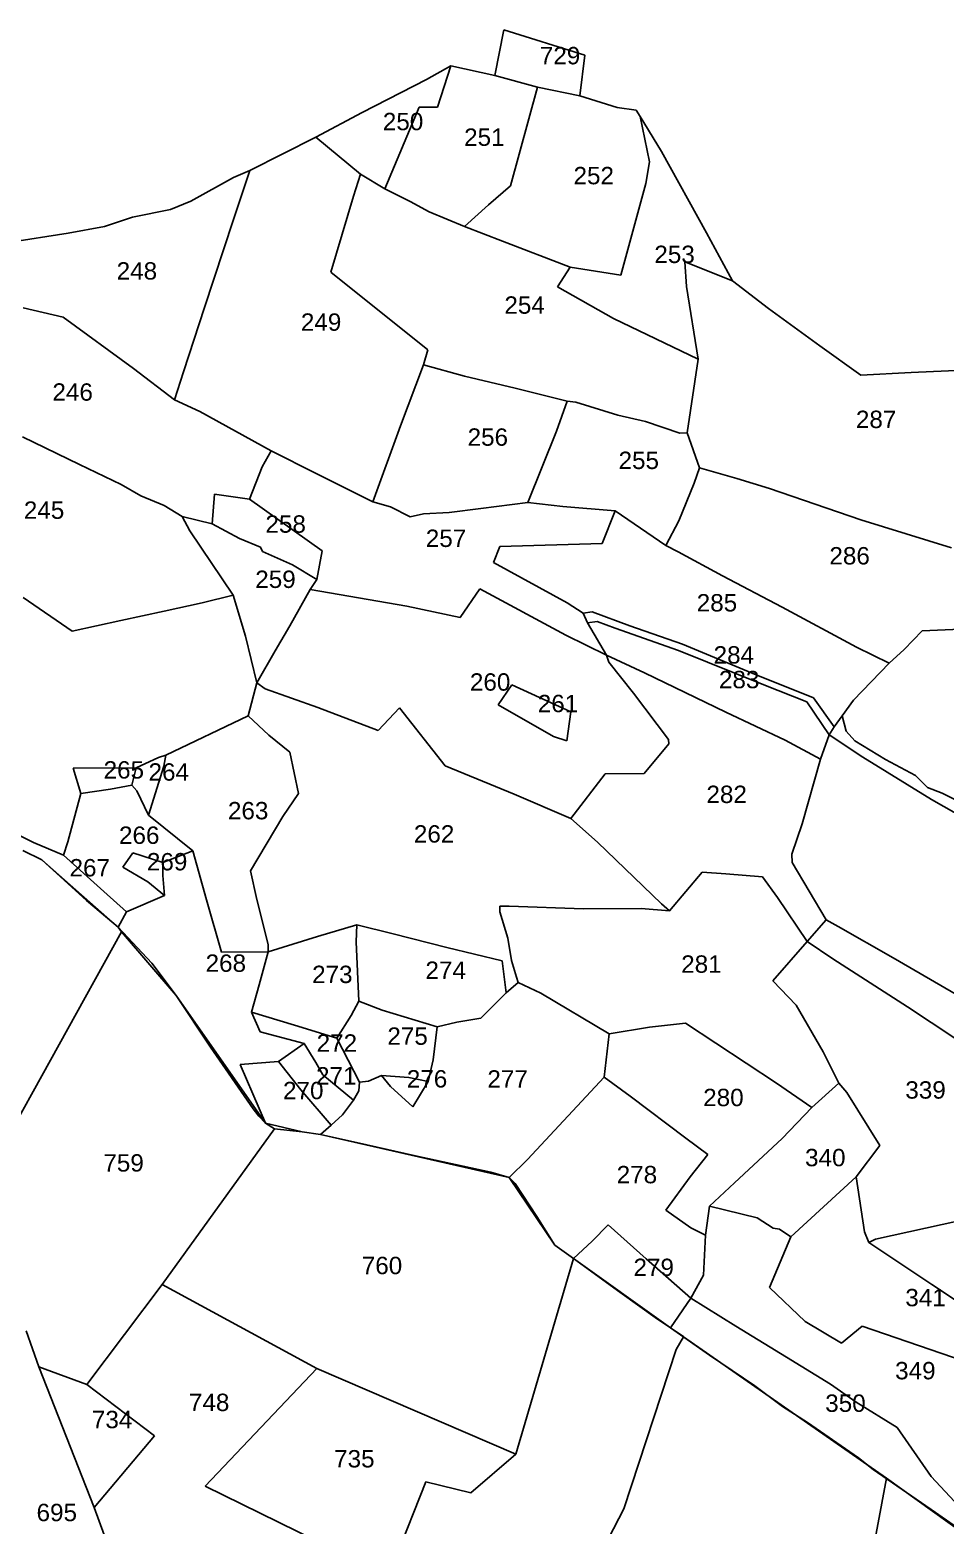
# Model space of a CAD drawing. Header units: inches. Extents: x 186800 to 194298, y 1604602 to 1613194.
# Drawn here: x 188947 to 189738, y 1607846 to 1609138 of the extents above; entities that cross this region are included whole.
import ezdxf

# ---------------------------------------------------------------- set-up
doc = ezdxf.new("R2010")
doc.units = ezdxf.units.IN
doc.header["$LTSCALE"] = 15
doc.header["$MEASUREMENT"] = 0
doc.layers.add('PLOT', color=7, linetype='Continuous')
doc.layers.add('PLOT NO', color=7, linetype='Continuous')
doc.styles.get("Standard").update_dxf_attribs({"font": 'arial.ttf'})

msp = doc.modelspace()

# ---------------------------------------------------------------- linework, layer by layer
at = {"layer": 'PLOT'}
for p, q in [((189356.7, 1609137.6), (189349.1, 1609098.3)), ((189349.1, 1609098.3), (189356.7, 1609137.6)), ((189426.7, 1609115.9), (189356.7, 1609137.6)), ((189356.7, 1609137.6), (189426.7, 1609115.9)), ((189422.5, 1609080.6), (189426.7, 1609115.9)), ((189426.7, 1609115.9), (189422.5, 1609080.6)), ((189426.7, 1609115.9), (189426.7, 1609115.9)), ((189311.1, 1609106.5), (189289.9, 1609094.7)), ((189289.9, 1609094.7), (189311.1, 1609106.5)), ((189299.4, 1609071), (189311.1, 1609106.5)), ((189311.1, 1609106.5), (189299.4, 1609071)), ((189349.1, 1609098.3), (189311.1, 1609106.5)), ((189311.1, 1609106.5), (189349.1, 1609098.3)), ((189289.9, 1609094.7), (189234.4, 1609066.3)), ((189234.4, 1609066.3), (189289.9, 1609094.7)), ((189349.1, 1609098.3), (189385.8, 1609088.1)), ((189385.8, 1609088.1), (189349.1, 1609098.3)), ((189349.1, 1609098.3), (189349.1, 1609098.3)), ((189385.8, 1609088.1), (189362.6, 1609003)), ((189362.6, 1609003), (189385.8, 1609088.1)), ((189385.8, 1609088.1), (189422.5, 1609080.6)), ((189422.5, 1609080.6), (189385.8, 1609088.1)), ((189454.6, 1609070.7), (189422.5, 1609080.6)), ((189422.5, 1609080.6), (189422.5, 1609080.6)), ((189422.5, 1609080.6), (189454.6, 1609070.7)), ((189234.4, 1609066.3), (189194.3, 1609045)), ((189194.3, 1609045), (189234.4, 1609066.3)), ((189253.9, 1609000.3), (189283.7, 1609071)), ((189283.7, 1609071), (189253.9, 1609000.3)), ((189283.7, 1609071), (189299.4, 1609071)), ((189283.7, 1609071), (189283.7, 1609071)), ((189299.4, 1609071), (189283.7, 1609071)), ((189471, 1609068.2), (189454.6, 1609070.7)), ((189454.6, 1609070.7), (189471, 1609068.2)), ((189474.5, 1609062.7), (189471, 1609068.2)), ((189471, 1609068.2), (189474.5, 1609062.7)), ((189493, 1609032.6), (189474.5, 1609062.7)), ((189474.5, 1609062.7), (189482.7, 1609023.8)), ((189482.7, 1609023.8), (189474.5, 1609062.7)), ((189474.5, 1609062.7), (189493, 1609032.6)), ((189194.3, 1609045), (189137.5, 1609016.3)), ((189137.5, 1609016.3), (189194.3, 1609045)), ((189233.1, 1609013), (189194.3, 1609045)), ((189194.3, 1609045), (189233.1, 1609013)), ((189482.7, 1609023.8), (189479.6, 1609005)), ((189479.6, 1609005), (189482.7, 1609023.8)), ((189531.9, 1608962.5), (189493, 1609032.6)), ((189493, 1609032.6), (189531.9, 1608962.5)), ((189123.4, 1609010.1), (189086.5, 1608989.8)), ((189086.5, 1608989.8), (189123.4, 1609010.1)), ((189122.9, 1608973.1), (189137.5, 1609016.3)), ((189137.5, 1609016.3), (189122.9, 1608973.1)), ((189137.5, 1609016.3), (189123.4, 1609010.1)), ((189123.4, 1609010.1), (189137.5, 1609016.3)), ((189233.1, 1609013), (189226.9, 1608994.1)), ((189226.9, 1608994.1), (189233.1, 1609013)), ((189253.9, 1609000.3), (189233.1, 1609013)), ((189233.1, 1609013), (189233.1, 1609013)), ((189233.1, 1609013), (189253.9, 1609000.3)), ((189275.8, 1608989.3), (189253.9, 1609000.3)), ((189253.9, 1609000.3), (189253.9, 1609000.3)), ((189253.9, 1609000.3), (189275.8, 1608989.3)), ((189362.6, 1609003), (189343.7, 1608986.6)), ((189343.7, 1608986.6), (189362.6, 1609003)), ((189479.6, 1609005), (189457.9, 1608925.9)), ((189457.9, 1608925.9), (189479.6, 1609005)), ((189086.5, 1608989.8), (189069, 1608982.6)), ((189069, 1608982.6), (189086.5, 1608989.8)), ((189226.9, 1608994.1), (189207.4, 1608928.5)), ((189207.4, 1608928.5), (189226.9, 1608994.1)), ((189292.4, 1608980.5), (189275.8, 1608989.3)), ((189275.8, 1608989.3), (189292.4, 1608980.5)), ((189343.7, 1608986.6), (189322.9, 1608967.8)), ((189322.9, 1608967.8), (189343.7, 1608986.6)), ((189036.1, 1608975.8), (189011.9, 1608967.8)), ((189011.9, 1608967.8), (189036.1, 1608975.8)), ((189069, 1608982.6), (189036.1, 1608975.8)), ((189036.1, 1608975.8), (189069, 1608982.6)), ((189098.4, 1608897.9), (189122.9, 1608973.1)), ((189122.9, 1608973.1), (189098.4, 1608897.9)), ((189322.9, 1608967.8), (189292.4, 1608980.5)), ((189292.4, 1608980.5), (189322.9, 1608967.8)), ((188980.4, 1608962.2), (188929, 1608954)), ((188929, 1608954), (188980.4, 1608962.2)), ((189011.9, 1608967.8), (188980.4, 1608962.2)), ((188980.4, 1608962.2), (189011.9, 1608967.8)), ((189355.6, 1608955.2), (189322.9, 1608967.8)), ((189322.9, 1608967.8), (189355.6, 1608955.2)), ((189554.3, 1608921), (189531.9, 1608962.5)), ((189531.9, 1608962.5), (189531.9, 1608962.5)), ((189531.9, 1608962.5), (189554.3, 1608921)), ((189414, 1608932.7), (189355.6, 1608955.2)), ((189355.6, 1608955.2), (189414, 1608932.7)), ((189403.2, 1608915.8), (189414, 1608932.7)), ((189414, 1608932.7), (189403.2, 1608915.8)), ((189457.9, 1608925.9), (189414, 1608932.7)), ((189414, 1608932.7), (189457.9, 1608925.9)), ((189554.3, 1608921), (189513.1, 1608937.4)), ((189513.1, 1608937.4), (189514.5, 1608916)), ((189514.5, 1608916), (189513.1, 1608937.4)), ((189513.1, 1608937.4), (189554.3, 1608921)), ((189207.4, 1608928.5), (189291.1, 1608861.2)), ((189291.1, 1608861.2), (189207.4, 1608928.5)), ((189585.3, 1608897), (189554.3, 1608921)), ((189554.3, 1608921), (189554.3, 1608921)), ((189554.3, 1608921), (189585.3, 1608897)), ((189451.5, 1608888.3), (189403.2, 1608915.8)), ((189403.2, 1608915.8), (189451.5, 1608888.3)), ((189514.5, 1608916), (189524.8, 1608853.2)), ((189524.8, 1608853.2), (189514.5, 1608916)), ((188941.5, 1608897.7), (188976.1, 1608889.6)), ((188976.1, 1608889.6), (188941.5, 1608897.7)), ((189080.2, 1608842.4), (189098.4, 1608897.9)), ((189098.4, 1608897.9), (189080.2, 1608842.4)), ((189629.7, 1608864.8), (189585.3, 1608897)), ((189585.3, 1608897), (189629.7, 1608864.8)), ((188976.1, 1608889.6), (189036.8, 1608845.2)), ((189036.8, 1608845.2), (188976.1, 1608889.6)), ((189524.8, 1608853.2), (189451.5, 1608888.3)), ((189451.5, 1608888.3), (189524.8, 1608853.2)), ((189291.1, 1608861.2), (189287.3, 1608848.5)), ((189287.3, 1608848.5), (189291.1, 1608861.2)), ((189665.1, 1608839.6), (189629.7, 1608864.8)), ((189629.7, 1608864.8), (189665.1, 1608839.6)), ((189036.8, 1608845.2), (189072.3, 1608818.1)), ((189072.3, 1608818.1), (189036.8, 1608845.2)), ((189072.3, 1608818.1), (189080.2, 1608842.4)), ((189080.2, 1608842.4), (189072.3, 1608818.1)), ((189080.2, 1608842.4), (189080.2, 1608842.4)), ((189287.3, 1608848.5), (189267.7, 1608795.6)), ((189267.7, 1608795.6), (189287.3, 1608848.5)), ((189322.8, 1608838.5), (189287.3, 1608848.5)), ((189287.3, 1608848.5), (189322.8, 1608838.5)), ((189524.8, 1608853.2), (189515.2, 1608789.6)), ((189515.2, 1608789.6), (189524.8, 1608853.2)), ((189777.3, 1608844.7), (189708.5, 1608841.8)), ((189708.5, 1608841.8), (189777.3, 1608844.7)), ((189366.7, 1608828.1), (189322.8, 1608838.5)), ((189322.8, 1608838.5), (189366.7, 1608828.1)), ((189708.5, 1608841.8), (189665.1, 1608839.6)), ((189665.1, 1608839.6), (189708.5, 1608841.8)), ((189094.3, 1608808), (189072.3, 1608818.1)), ((189072.3, 1608818.1), (189072.3, 1608818.1)), ((189072.3, 1608818.1), (189094.3, 1608808)), ((189411.4, 1608817.1), (189366.7, 1608828.1)), ((189366.7, 1608828.1), (189411.4, 1608817.1)), ((189402.3, 1608791.1), (189411.4, 1608817.1)), ((189411.4, 1608817.1), (189402.3, 1608791.1)), ((189411.4, 1608817.1), (189411.4, 1608817.1)), ((189411.4, 1608817.1), (189419, 1608816.2)), ((189419, 1608816.2), (189411.4, 1608817.1)), ((189155.8, 1608774.2), (189094.3, 1608808)), ((189094.3, 1608808), (189155.8, 1608774.2)), ((189419, 1608816.2), (189455.3, 1608804.8)), ((189455.3, 1608804.8), (189419, 1608816.2)), ((189455.3, 1608804.8), (189479.2, 1608799.4)), ((189479.2, 1608799.4), (189455.3, 1608804.8)), ((189267.7, 1608795.6), (189243.7, 1608730.1)), ((189243.7, 1608730.1), (189267.7, 1608795.6)), ((189377.4, 1608729.4), (189402.3, 1608791.1)), ((189402.3, 1608791.1), (189377.4, 1608729.4)), ((189479.2, 1608799.4), (189508.8, 1608789.5)), ((189508.8, 1608789.5), (189479.2, 1608799.4)), ((188990.3, 1608762.3), (188941.1, 1608786.1)), ((188941.1, 1608786.1), (188990.3, 1608762.3)), ((189508.8, 1608789.5), (189515.2, 1608789.6)), ((189515.2, 1608789.6), (189508.8, 1608789.5)), ((189515.2, 1608789.6), (189525.9, 1608759.3)), ((189525.9, 1608759.3), (189515.2, 1608789.6)), ((189515.2, 1608789.6), (189515.2, 1608789.6)), ((189155.8, 1608774.2), (189148.1, 1608760.3)), ((189148.1, 1608760.3), (189155.8, 1608774.2)), ((189194.6, 1608754.5), (189155.8, 1608774.2)), ((189155.8, 1608774.2), (189194.6, 1608754.5)), ((189026.3, 1608745), (188990.3, 1608762.3)), ((188990.3, 1608762.3), (189026.3, 1608745)), ((189148.1, 1608760.3), (189137.1, 1608732.3)), ((189137.1, 1608732.3), (189148.1, 1608760.3)), ((189243.7, 1608730.1), (189194.6, 1608754.5)), ((189194.6, 1608754.5), (189243.7, 1608730.1)), ((189521.3, 1608746.1), (189525.9, 1608759.3)), ((189525.9, 1608759.3), (189521.3, 1608746.1)), ((189525.9, 1608759.3), (189558, 1608750.3)), ((189558, 1608750.3), (189525.9, 1608759.3)), ((189043.4, 1608735.3), (189026.3, 1608745)), ((189026.3, 1608745), (189043.4, 1608735.3)), ((189507.9, 1608713.7), (189521.3, 1608746.1)), ((189521.3, 1608746.1), (189507.9, 1608713.7)), ((189558, 1608750.3), (189586.2, 1608741.6)), ((189586.2, 1608741.6), (189558, 1608750.3)), ((189586.2, 1608741.6), (189665.1, 1608714.4)), ((189665.1, 1608714.4), (189586.2, 1608741.6)), ((189063.4, 1608726.8), (189043.4, 1608735.3)), ((189043.4, 1608735.3), (189063.4, 1608726.8)), ((189078.9, 1608717.5), (189063.4, 1608726.8)), ((189063.4, 1608726.8), (189078.9, 1608717.5)), ((189106.8, 1608736.8), (189104.9, 1608711.1)), ((189104.9, 1608711.1), (189106.8, 1608736.8)), ((189137.1, 1608732.3), (189106.8, 1608736.8)), ((189106.8, 1608736.8), (189137.1, 1608732.3)), ((189199.9, 1608687.7), (189137.1, 1608732.3)), ((189137.1, 1608732.3), (189137.1, 1608732.3)), ((189137.1, 1608732.3), (189199.9, 1608687.7)), ((189243.7, 1608730.1), (189258.8, 1608725.7)), ((189258.8, 1608725.7), (189243.7, 1608730.1)), ((189243.7, 1608730.1), (189243.7, 1608730.1)), ((189337, 1608724.3), (189377.4, 1608729.4)), ((189377.4, 1608729.4), (189337, 1608724.3)), ((189377.4, 1608729.4), (189407.8, 1608726.1)), ((189407.8, 1608726.1), (189377.4, 1608729.4)), ((189407.8, 1608726.1), (189453.1, 1608722.3)), ((189453.1, 1608722.3), (189407.8, 1608726.1)), ((189104.9, 1608711.1), (189078.9, 1608717.5)), ((189078.9, 1608717.5), (189085.5, 1608704.9)), ((189085.5, 1608704.9), (189078.9, 1608717.5)), ((189078.9, 1608717.5), (189078.9, 1608717.5)), ((189078.9, 1608717.5), (189104.9, 1608711.1)), ((189258.8, 1608725.7), (189275.9, 1608717.2)), ((189275.9, 1608717.2), (189258.8, 1608725.7)), ((189275.9, 1608717.2), (189287.3, 1608719.8)), ((189287.3, 1608719.8), (189275.9, 1608717.2)), ((189287.3, 1608719.8), (189309.6, 1608721)), ((189309.6, 1608721), (189287.3, 1608719.8)), ((189309.6, 1608721), (189337, 1608724.3)), ((189337, 1608724.3), (189309.6, 1608721)), ((189453.1, 1608722.3), (189441.7, 1608694.2)), ((189441.7, 1608694.2), (189453.1, 1608722.3)), ((189453.1, 1608722.3), (189496.6, 1608692.5)), ((189496.6, 1608692.5), (189453.1, 1608722.3)), ((189496.6, 1608692.5), (189507.9, 1608713.7)), ((189507.9, 1608713.7), (189496.6, 1608692.5)), ((189665.1, 1608714.4), (189743.6, 1608690.4)), ((189743.6, 1608690.4), (189665.1, 1608714.4)), ((189085.5, 1608704.9), (189123.1, 1608649.6)), ((189123.1, 1608649.6), (189085.5, 1608704.9)), ((189128.5, 1608698.5), (189104.9, 1608711.1)), ((189104.9, 1608711.1), (189104.9, 1608711.1)), ((189104.9, 1608711.1), (189128.5, 1608698.5)), ((189146.7, 1608690.8), (189128.5, 1608698.5)), ((189128.5, 1608698.5), (189146.7, 1608690.8)), ((189148.5, 1608687.1), (189146.7, 1608690.8)), ((189146.7, 1608690.8), (189148.5, 1608687.1)), ((189195.4, 1608663.1), (189199.9, 1608687.7)), ((189199.9, 1608687.7), (189195.4, 1608663.1)), ((189353.4, 1608691.5), (189348, 1608677.7)), ((189348, 1608677.7), (189353.4, 1608691.5)), ((189441.7, 1608694.2), (189353.4, 1608691.5)), ((189353.4, 1608691.5), (189441.7, 1608694.2)), ((189507.3, 1608686.9), (189496.6, 1608692.5)), ((189496.6, 1608692.5), (189496.6, 1608692.5)), ((189496.6, 1608692.5), (189507.3, 1608686.9)), ((189174.2, 1608675.8), (189148.5, 1608687.1)), ((189148.5, 1608687.1), (189174.2, 1608675.8)), ((189195.4, 1608663.1), (189174.2, 1608675.8)), ((189174.2, 1608675.8), (189195.4, 1608663.1)), ((189348, 1608677.7), (189411.4, 1608642.9)), ((189411.4, 1608642.9), (189348, 1608677.7)), ((189545.8, 1608666.1), (189507.3, 1608686.9)), ((189507.3, 1608686.9), (189545.8, 1608666.1)), ((189189.5, 1608654.4), (189195.4, 1608663.1)), ((189195.4, 1608663.1), (189189.5, 1608654.4)), ((189597.2, 1608639), (189545.8, 1608666.1)), ((189545.8, 1608666.1), (189597.2, 1608639)), ((189123.1, 1608649.6), (189096.3, 1608642.9)), ((189096.3, 1608642.9), (189123.1, 1608649.6)), ((189123.1, 1608649.6), (189133.7, 1608614.2)), ((189133.7, 1608614.2), (189123.1, 1608649.6)), ((189123.1, 1608649.6), (189123.1, 1608649.6)), ((189189.5, 1608654.4), (189171.9, 1608622.9)), ((189171.9, 1608622.9), (189189.5, 1608654.4)), ((189273, 1608639.9), (189189.5, 1608654.4)), ((189189.5, 1608654.4), (189273, 1608639.9)), ((189336.1, 1608655), (189319, 1608630.3)), ((189319, 1608630.3), (189336.1, 1608655)), ((189410.4, 1608614.9), (189336.1, 1608655)), ((189336.1, 1608655), (189410.4, 1608614.9)), ((188984.1, 1608618.5), (188941.5, 1608647.6)), ((188941.5, 1608647.6), (188984.1, 1608618.5)), ((189063.3, 1608635.8), (189026, 1608627.5)), ((189026, 1608627.5), (189063.3, 1608635.8)), ((189096.3, 1608642.9), (189063.3, 1608635.8)), ((189063.3, 1608635.8), (189096.3, 1608642.9)), ((189319, 1608630.3), (189273, 1608639.9)), ((189273, 1608639.9), (189319, 1608630.3)), ((189411.4, 1608642.9), (189425.4, 1608633.9)), ((189425.4, 1608633.9), (189411.4, 1608642.9)), ((189661.5, 1608604.6), (189597.2, 1608639)), ((189597.2, 1608639), (189661.5, 1608604.6)), ((189026, 1608627.5), (188984.1, 1608618.5)), ((188984.1, 1608618.5), (189026, 1608627.5)), ((189171.9, 1608622.9), (189159.2, 1608601.4)), ((189159.2, 1608601.4), (189171.9, 1608622.9)), ((189433.1, 1608635), (189425.4, 1608633.9)), ((189425.4, 1608633.9), (189433.1, 1608635)), ((189425.4, 1608633.9), (189429.1, 1608625.5)), ((189429.1, 1608625.5), (189425.4, 1608633.9)), ((189437.4, 1608626.8), (189429.1, 1608625.5)), ((189429.1, 1608625.5), (189437.4, 1608626.8)), ((189429.1, 1608625.5), (189445.5, 1608597.7)), ((189445.5, 1608597.7), (189429.1, 1608625.5)), ((189465.5, 1608622.9), (189433.1, 1608635)), ((189433.1, 1608635), (189465.5, 1608622.9)), ((189453, 1608621), (189437.4, 1608626.8)), ((189437.4, 1608626.8), (189453, 1608621)), ((189511.2, 1608607.1), (189465.5, 1608622.9)), ((189465.5, 1608622.9), (189511.2, 1608607.1)), ((189133.7, 1608614.2), (189143.4, 1608573.7)), ((189143.4, 1608573.7), (189133.7, 1608614.2)), ((189445.5, 1608597.7), (189410.4, 1608614.9)), ((189410.4, 1608614.9), (189445.5, 1608597.7)), ((189507.7, 1608601.7), (189453, 1608621)), ((189453, 1608621), (189507.7, 1608601.7)), ((189718.1, 1608618.8), (189702.5, 1608602.6)), ((189702.5, 1608602.6), (189718.1, 1608618.8)), ((189751.2, 1608620.2), (189718.1, 1608618.8)), ((189718.1, 1608618.8), (189751.2, 1608620.2)), ((189159.2, 1608601.4), (189143.4, 1608573.7)), ((189143.4, 1608573.7), (189159.2, 1608601.4)), ((189478.4, 1608582.4), (189445.5, 1608597.7)), ((189445.5, 1608597.7), (189447.6, 1608591.5)), ((189445.5, 1608597.7), (189478.4, 1608582.4)), ((189447.6, 1608591.5), (189445.5, 1608597.7)), ((189445.5, 1608597.7), (189445.5, 1608597.7)), ((189581.4, 1608572.1), (189507.7, 1608601.7)), ((189507.7, 1608601.7), (189581.4, 1608572.1)), ((189574.7, 1608580.7), (189511.2, 1608607.1)), ((189511.2, 1608607.1), (189574.7, 1608580.7)), ((189689.7, 1608590.7), (189661.5, 1608604.6)), ((189661.5, 1608604.6), (189689.7, 1608590.7)), ((189702.5, 1608602.6), (189689.7, 1608590.7)), ((189689.7, 1608590.7), (189702.5, 1608602.6)), ((189447.6, 1608591.5), (189468.7, 1608564.8)), ((189468.7, 1608564.8), (189447.6, 1608591.5)), ((189689.7, 1608590.7), (189658.9, 1608558.8)), ((189658.9, 1608558.8), (189689.7, 1608590.7)), ((189143.4, 1608573.7), (189136.1, 1608545.3)), ((189136.1, 1608545.3), (189143.4, 1608573.7)), ((189150.6, 1608568.6), (189143.4, 1608573.7)), ((189143.4, 1608573.7), (189150.6, 1608568.6)), ((189363.7, 1608571.9), (189352, 1608554.7)), ((189363.7, 1608571.9), (189352, 1608554.7)), ((189414.7, 1608548.7), (189363.7, 1608571.9)), ((189414.7, 1608548.7), (189363.7, 1608571.9)), ((189548.7, 1608548.4), (189478.4, 1608582.4)), ((189478.4, 1608582.4), (189548.7, 1608548.4)), ((189624.4, 1608560.9), (189574.7, 1608580.7)), ((189574.7, 1608580.7), (189624.4, 1608560.9)), ((189618.6, 1608557.5), (189581.4, 1608572.1)), ((189581.4, 1608572.1), (189618.6, 1608557.5)), ((189196.2, 1608552.6), (189150.6, 1608568.6)), ((189150.6, 1608568.6), (189196.2, 1608552.6)), ((189468.7, 1608564.8), (189499.1, 1608524.8)), ((189499.1, 1608524.8), (189468.7, 1608564.8)), ((189642.1, 1608535.9), (189624.4, 1608560.9)), ((189624.4, 1608560.9), (189642.1, 1608535.9)), ((189658.9, 1608558.8), (189649.1, 1608545.4)), ((189649.1, 1608545.4), (189658.9, 1608558.8)), ((189136.1, 1608545.3), (189065, 1608511.3)), ((189065, 1608511.3), (189136.1, 1608545.3)), ((189136.1, 1608545.3), (189153.9, 1608528.5)), ((189153.9, 1608528.5), (189136.1, 1608545.3)), ((189248.3, 1608532.6), (189196.2, 1608552.6)), ((189196.2, 1608552.6), (189248.3, 1608532.6)), ((189266.6, 1608552.3), (189248.3, 1608532.6)), ((189248.3, 1608532.6), (189266.6, 1608552.3)), ((189306.2, 1608502.2), (189266.6, 1608552.3)), ((189266.6, 1608552.3), (189306.2, 1608502.2)), ((189352, 1608554.7), (189399.6, 1608527.4)), ((189352, 1608554.7), (189399.6, 1608527.4)), ((189411.2, 1608523.8), (189414.7, 1608548.7)), ((189411.2, 1608523.8), (189414.7, 1608548.7)), ((189599.7, 1608524.3), (189548.7, 1608548.4)), ((189548.7, 1608548.4), (189599.7, 1608524.3)), ((189637.7, 1608529), (189618.6, 1608557.5)), ((189618.6, 1608557.5), (189637.7, 1608529)), ((189649.1, 1608545.4), (189642.1, 1608535.9)), ((189642.1, 1608535.9), (189649.1, 1608545.4)), ((189652.6, 1608532.1), (189649.1, 1608545.4)), ((189649.1, 1608545.4), (189652.6, 1608532.1)), ((189642.1, 1608535.9), (189637.7, 1608529)), ((189637.7, 1608529), (189642.1, 1608535.9)), ((189642.1, 1608535.9), (189642.1, 1608535.9)), ((189153.9, 1608528.5), (189172, 1608514)), ((189172, 1608514), (189153.9, 1608528.5)), ((189399.6, 1608527.4), (189411.2, 1608523.8)), ((189399.6, 1608527.4), (189411.2, 1608523.8)), ((189411.2, 1608523.8), (189411.2, 1608523.8)), ((189411.2, 1608523.8), (189411.2, 1608523.8)), ((189499.2, 1608521.1), (189478.1, 1608495.5)), ((189478.1, 1608495.5), (189499.2, 1608521.1)), ((189499.1, 1608524.8), (189499.2, 1608521.1)), ((189499.2, 1608521.1), (189499.1, 1608524.8)), ((189630.3, 1608507.9), (189599.7, 1608524.3)), ((189599.7, 1608524.3), (189630.3, 1608507.9)), ((189637.7, 1608529), (189630.3, 1608507.9)), ((189630.3, 1608507.9), (189637.7, 1608529)), ((189637.7, 1608529), (189667, 1608509.7)), ((189667, 1608509.7), (189637.7, 1608529)), ((189637.7, 1608529), (189637.7, 1608529)), ((189660, 1608523.6), (189652.6, 1608532.1)), ((189652.6, 1608532.1), (189660, 1608523.6)), ((189686.4, 1608507.6), (189660, 1608523.6)), ((189660, 1608523.6), (189686.4, 1608507.6)), ((189058.6, 1608509.4), (189039.2, 1608500.4)), ((189039.2, 1608500.4), (189058.6, 1608509.4)), ((189065, 1608511.3), (189058.6, 1608509.4)), ((189058.6, 1608509.4), (189065, 1608511.3)), ((189063.2, 1608501.8), (189065, 1608511.3)), ((189065, 1608511.3), (189063.2, 1608501.8)), ((189172, 1608514), (189179.4, 1608478.1)), ((189179.4, 1608478.1), (189172, 1608514)), ((189630.3, 1608507.9), (189614.4, 1608452)), ((189614.4, 1608452), (189630.3, 1608507.9)), ((189630.3, 1608507.9), (189630.3, 1608507.9)), ((189667, 1608509.7), (189726.1, 1608473.1)), ((189726.1, 1608473.1), (189667, 1608509.7)), ((189712.5, 1608493.8), (189686.4, 1608507.6)), ((189686.4, 1608507.6), (189712.5, 1608493.8)), ((189039.2, 1608500.4), (188984.8, 1608500.2)), ((188984.8, 1608500.2), (189039.2, 1608500.4)), ((188984.8, 1608500.2), (188991.5, 1608478.2)), ((188991.5, 1608478.2), (188984.8, 1608500.2)), ((189039.2, 1608500.4), (189035.6, 1608485.4)), ((189035.6, 1608485.4), (189039.2, 1608500.4)), ((189049.9, 1608459.5), (189063.2, 1608501.8)), ((189063.2, 1608501.8), (189049.9, 1608459.5)), ((189365.7, 1608477.6), (189306.2, 1608502.2)), ((189306.2, 1608502.2), (189365.7, 1608477.6)), ((189444.4, 1608495.3), (189414.8, 1608456.6)), ((189414.8, 1608456.6), (189444.4, 1608495.3)), ((189478.1, 1608495.5), (189444.4, 1608495.3)), ((189444.4, 1608495.3), (189478.1, 1608495.5)), ((189722.8, 1608483.3), (189712.5, 1608493.8)), ((189712.5, 1608493.8), (189722.8, 1608483.3)), ((189017, 1608481.9), (188991.5, 1608478.2)), ((188991.5, 1608478.2), (189017, 1608481.9)), ((189035.6, 1608485.4), (189017, 1608481.9)), ((189017, 1608481.9), (189035.6, 1608485.4)), ((189035.6, 1608485.4), (189039.7, 1608480.5)), ((189039.7, 1608480.5), (189035.6, 1608485.4)), ((189035.6, 1608485.4), (189035.6, 1608485.4)), ((189735.3, 1608478.5), (189722.8, 1608483.3)), ((189722.8, 1608483.3), (189735.3, 1608478.5)), ((188991.5, 1608478.2), (188980.3, 1608436.5)), ((188980.3, 1608436.5), (188991.5, 1608478.2)), ((189039.7, 1608480.5), (189049.9, 1608459.5)), ((189049.9, 1608459.5), (189039.7, 1608480.5)), ((189179.4, 1608478.1), (189166, 1608458.3)), ((189166, 1608458.3), (189179.4, 1608478.1)), ((189414.8, 1608456.6), (189365.7, 1608477.6)), ((189365.7, 1608477.6), (189414.8, 1608456.6)), ((189726.1, 1608473.1), (189784.1, 1608439.9)), ((189784.1, 1608439.9), (189726.1, 1608473.1)), ((189751.6, 1608470.5), (189735.3, 1608478.5)), ((189735.3, 1608478.5), (189751.6, 1608470.5)), ((189049.9, 1608459.5), (189049.9, 1608459.5)), ((189088.2, 1608428.7), (189049.9, 1608459.5)), ((189049.9, 1608459.5), (189049.9, 1608459.5)), ((189049.9, 1608459.5), (189088.2, 1608428.7)), ((189166, 1608458.3), (189138, 1608411.4)), ((189138, 1608411.4), (189166, 1608458.3)), ((189437.7, 1608436.3), (189414.8, 1608456.6)), ((189414.8, 1608456.6), (189414.8, 1608456.6)), ((189414.8, 1608456.6), (189437.7, 1608436.3)), ((188950.6, 1608436), (188934.9, 1608443.6)), ((188934.9, 1608443.6), (188950.6, 1608436)), ((189614.4, 1608452), (189605.7, 1608425.9)), ((189605.7, 1608425.9), (189614.4, 1608452)), ((188976.5, 1608425), (188950.6, 1608436)), ((188950.6, 1608436), (188976.5, 1608425)), ((188980.3, 1608436.5), (188976.5, 1608425)), ((188976.5, 1608425), (188980.3, 1608436.5)), ((189493, 1608382.9), (189437.7, 1608436.3)), ((189437.7, 1608436.3), (189493, 1608382.9)), ((188941.3, 1608428.9), (188957.8, 1608420.8)), ((188941.3, 1608428.9), (188957.8, 1608420.8)), ((188957.8, 1608420.8), (189023.6, 1608362.7)), ((188957.8, 1608420.8), (188996.2, 1608385.7)), ((189011.4, 1608393.7), (188976.5, 1608425)), ((188976.5, 1608425), (188976.5, 1608425)), ((188976.5, 1608425), (189011.4, 1608393.7)), ((189036.5, 1608426.9), (189027.6, 1608414.5)), ((189027.6, 1608414.5), (189036.5, 1608426.9)), ((189062.2, 1608418.5), (189036.5, 1608426.9)), ((189036.5, 1608426.9), (189062.2, 1608418.5)), ((189088.2, 1608428.7), (189062.2, 1608418.5)), ((189062.2, 1608418.5), (189088.2, 1608428.7)), ((189062.3, 1608407.5), (189062.2, 1608418.5)), ((189062.2, 1608418.5), (189062.2, 1608418.5)), ((189062.2, 1608418.5), (189062.3, 1608407.5)), ((189100.1, 1608386.3), (189088.2, 1608428.7)), ((189088.2, 1608428.7), (189100.1, 1608386.3)), ((189605.7, 1608425.9), (189606, 1608418.6)), ((189606, 1608418.6), (189605.7, 1608425.9)), ((189606, 1608418.6), (189635.2, 1608369)), ((189635.2, 1608369), (189606, 1608418.6)), ((189027.6, 1608414.5), (189049.2, 1608401.9)), ((189049.2, 1608401.9), (189027.6, 1608414.5)), ((189063.6, 1608390.1), (189062.3, 1608407.5)), ((189062.3, 1608407.5), (189063.6, 1608390.1)), ((189138, 1608411.4), (189143.6, 1608386.6)), ((189143.6, 1608386.6), (189138, 1608411.4)), ((189528.2, 1608410.3), (189500, 1608377)), ((189500, 1608377), (189528.2, 1608410.3)), ((189548.6, 1608408.9), (189528.2, 1608410.3)), ((189528.2, 1608410.3), (189548.6, 1608408.9)), ((189580.2, 1608406.1), (189548.6, 1608408.9)), ((189548.6, 1608408.9), (189580.2, 1608406.1)), ((189593.1, 1608388.3), (189580.2, 1608406.1)), ((189580.2, 1608406.1), (189593.1, 1608388.3)), ((189030.8, 1608376.1), (189011.4, 1608393.7)), ((189011.4, 1608393.7), (189030.8, 1608376.1)), ((189049.2, 1608401.9), (189063.6, 1608390.1)), ((189063.6, 1608390.1), (189049.2, 1608401.9)), ((188996.2, 1608385.7), (189023.6, 1608362.7)), ((189063.6, 1608390.1), (189030.8, 1608376.1)), ((189030.8, 1608376.1), (189063.6, 1608390.1)), ((189112.9, 1608341.3), (189100.1, 1608386.3)), ((189100.1, 1608386.3), (189112.9, 1608341.3)), ((189143.6, 1608386.6), (189153.2, 1608347.8)), ((189153.2, 1608347.8), (189143.6, 1608386.6)), ((189353.3, 1608376.1), (189353.3, 1608381)), ((189353.3, 1608381), (189361.5, 1608380.8)), ((189361.5, 1608380.8), (189353.3, 1608381)), ((189353.3, 1608381), (189353.3, 1608376.1)), ((189361.5, 1608380.8), (189425.7, 1608378.7)), ((189425.7, 1608378.7), (189361.5, 1608380.8)), ((189425.7, 1608378.7), (189475.3, 1608378.8)), ((189475.3, 1608378.8), (189425.7, 1608378.7)), ((189475.3, 1608378.8), (189500, 1608377)), ((189500, 1608377), (189475.3, 1608378.8)), ((189500, 1608377), (189493, 1608382.9)), ((189493, 1608382.9), (189500, 1608377)), ((189618.8, 1608350.5), (189593.1, 1608388.3)), ((189593.1, 1608388.3), (189618.8, 1608350.5)), ((189023.6, 1608362.7), (189030.8, 1608376.1)), ((189030.8, 1608376.1), (189023.6, 1608362.7)), ((189195.9, 1608354.7), (189229.9, 1608364.9)), ((189229.9, 1608364.9), (189195.9, 1608354.7)), ((189229.3, 1608350.1), (189229.9, 1608364.9)), ((189229.9, 1608364.9), (189229.3, 1608350.1)), ((189229.9, 1608364.9), (189261.2, 1608357.1)), ((189261.2, 1608357.1), (189229.9, 1608364.9)), ((189360.4, 1608353.3), (189353.3, 1608376.1)), ((189353.3, 1608376.1), (189360.4, 1608353.3)), ((189635.2, 1608369), (189618.8, 1608350.5)), ((189618.8, 1608350.5), (189635.2, 1608369)), ((189645.6, 1608363.3), (189635.2, 1608369)), ((189635.2, 1608369), (189645.6, 1608363.3)), ((189026.7, 1608358.7), (188861.2, 1608060.3)), ((189026.7, 1608358.7), (188861.2, 1608060.3)), ((189023.6, 1608362.7), (189026.7, 1608358.7)), ((189023.6, 1608362.7), (189052.9, 1608331.8)), ((189073.9, 1608303.9), (189026.7, 1608358.7)), ((189153.3, 1608341.4), (189195.9, 1608354.7)), ((189195.9, 1608354.7), (189153.3, 1608341.4)), ((189261.2, 1608357.1), (189307.6, 1608345.2)), ((189307.6, 1608345.2), (189261.2, 1608357.1)), ((189363.4, 1608334.1), (189360.4, 1608353.3)), ((189360.4, 1608353.3), (189363.4, 1608334.1)), ((189693.2, 1608336.3), (189645.6, 1608363.3)), ((189645.6, 1608363.3), (189693.2, 1608336.3)), ((189153.3, 1608341.4), (189112.9, 1608341.3)), ((189112.9, 1608341.3), (189153.3, 1608341.4)), ((189153.3, 1608341.4), (189145.6, 1608312.9)), ((189145.6, 1608312.9), (189153.3, 1608341.4)), ((189153.2, 1608347.8), (189153.3, 1608341.4)), ((189153.3, 1608341.4), (189153.2, 1608347.8)), ((189153.3, 1608341.4), (189153.3, 1608341.4)), ((189153.3, 1608341.4), (189153.3, 1608341.4)), ((189231.6, 1608298.8), (189229.3, 1608350.1)), ((189229.3, 1608350.1), (189231.6, 1608298.8)), ((189307.6, 1608345.2), (189355.3, 1608333.6)), ((189355.3, 1608333.6), (189307.6, 1608345.2)), ((189618.8, 1608350.5), (189589.2, 1608316.4)), ((189589.2, 1608316.4), (189618.8, 1608350.5)), ((189640.9, 1608335.4), (189618.8, 1608350.5)), ((189618.8, 1608350.5), (189640.9, 1608335.4)), ((189618.8, 1608350.5), (189618.8, 1608350.5)), ((189052.9, 1608331.8), (189073.9, 1608303.9)), ((189355.3, 1608333.6), (189358.9, 1608306)), ((189358.9, 1608306), (189355.3, 1608333.6)), ((189367.8, 1608319.6), (189363.4, 1608334.1)), ((189363.4, 1608334.1), (189367.8, 1608319.6)), ((189705.4, 1608294), (189640.9, 1608335.4)), ((189640.9, 1608335.4), (189705.4, 1608294)), ((189752.1, 1608302.1), (189693.2, 1608336.3)), ((189693.2, 1608336.3), (189752.1, 1608302.1)), ((189145.6, 1608312.9), (189139, 1608289.5)), ((189139, 1608289.5), (189145.6, 1608312.9)), ((189369.3, 1608314.9), (189358.9, 1608306)), ((189358.9, 1608306), (189369.3, 1608314.9)), ((189369.3, 1608314.9), (189367.8, 1608319.6)), ((189367.8, 1608319.6), (189369.3, 1608314.9)), ((189388.7, 1608305.7), (189369.3, 1608314.9)), ((189369.3, 1608314.9), (189388.7, 1608305.7)), ((189589.2, 1608316.4), (189609.4, 1608295.4)), ((189609.4, 1608295.4), (189589.2, 1608316.4)), ((189151, 1608193.4), (189073.9, 1608303.9)), ((189073.9, 1608303.9), (189103.4, 1608259.2)), ((189358.9, 1608306), (189336.9, 1608284.3)), ((189336.9, 1608284.3), (189358.9, 1608306)), ((189358.9, 1608306), (189358.9, 1608306)), ((189447.9, 1608270.6), (189388.7, 1608305.7)), ((189388.7, 1608305.7), (189447.9, 1608270.6)), ((189176.1, 1608278.2), (189139, 1608289.5)), ((189139, 1608289.5), (189146.4, 1608272.3)), ((189139, 1608289.5), (189176.1, 1608278.2)), ((189146.4, 1608272.3), (189139, 1608289.5)), ((189231.6, 1608298.8), (189224.9, 1608286.4)), ((189224.9, 1608286.4), (189231.6, 1608298.8)), ((189251.8, 1608291.1), (189231.6, 1608298.8)), ((189231.6, 1608298.8), (189231.6, 1608298.8)), ((189231.6, 1608298.8), (189251.8, 1608291.1)), ((189299.1, 1608276.6), (189251.8, 1608291.1)), ((189251.8, 1608291.1), (189299.1, 1608276.6)), ((189609.4, 1608295.4), (189632.7, 1608255.1)), ((189632.7, 1608255.1), (189609.4, 1608295.4)), ((189769.2, 1608251.7), (189705.4, 1608294)), ((189705.4, 1608294), (189769.2, 1608251.7)), ((189212.5, 1608267), (189176.1, 1608278.2)), ((189176.1, 1608278.2), (189212.5, 1608267)), ((189224.9, 1608286.4), (189212.5, 1608267)), ((189212.5, 1608267), (189224.9, 1608286.4)), ((189295.7, 1608248.1), (189299.1, 1608276.6)), ((189299.1, 1608276.6), (189295.7, 1608248.1)), ((189316.2, 1608280.8), (189299.1, 1608276.6)), ((189299.1, 1608276.6), (189316.2, 1608280.8)), ((189299.1, 1608276.6), (189299.1, 1608276.6)), ((189336.9, 1608284.3), (189316.2, 1608280.8)), ((189316.2, 1608280.8), (189336.9, 1608284.3)), ((189482.5, 1608276.3), (189447.9, 1608270.6)), ((189447.9, 1608270.6), (189482.5, 1608276.3)), ((189513.6, 1608280), (189482.5, 1608276.3)), ((189482.5, 1608276.3), (189513.6, 1608280)), ((189592.4, 1608228), (189513.6, 1608280)), ((189513.6, 1608280), (189592.4, 1608228)), ((189146.4, 1608272.3), (189184.4, 1608262.2)), ((189184.4, 1608262.2), (189146.4, 1608272.3)), ((189184.4, 1608262.2), (189162.2, 1608246.7)), ((189162.2, 1608246.7), (189184.4, 1608262.2)), ((189184.4, 1608262.2), (189194.4, 1608246)), ((189194.4, 1608246), (189184.4, 1608262.2)), ((189232.1, 1608228.9), (189212.5, 1608267)), ((189212.5, 1608267), (189212.5, 1608267)), ((189212.5, 1608267), (189232.1, 1608228.9)), ((189447.9, 1608270.6), (189443.5, 1608233.1)), ((189443.5, 1608233.1), (189447.9, 1608270.6)), ((189447.9, 1608270.6), (189447.9, 1608270.6)), ((189103.4, 1608259.2), (189140.3, 1608206)), ((189632.7, 1608255.1), (189646.3, 1608228)), ((189646.3, 1608228), (189632.7, 1608255.1)), ((189162.2, 1608246.7), (189129.1, 1608244.3)), ((189129.1, 1608244.3), (189162.2, 1608246.7)), ((189129.1, 1608244.3), (189151, 1608193.4)), ((189151, 1608193.4), (189129.1, 1608244.3)), ((189181.6, 1608222.3), (189162.2, 1608246.7)), ((189162.2, 1608246.7), (189181.6, 1608222.3)), ((189194.4, 1608246), (189200.5, 1608235.2)), ((189200.5, 1608235.2), (189194.4, 1608246)), ((189291.4, 1608229.6), (189295.7, 1608248.1)), ((189295.7, 1608248.1), (189291.4, 1608229.6)), ((189200.5, 1608235.2), (189227.1, 1608213.4)), ((189227.1, 1608213.4), (189200.5, 1608235.2)), ((189231.5, 1608221.3), (189232.1, 1608228.9)), ((189232.1, 1608228.9), (189231.5, 1608221.3)), ((189232.1, 1608228.9), (189239.9, 1608229.8)), ((189239.9, 1608229.8), (189232.1, 1608228.9)), ((189239.9, 1608229.8), (189251.1, 1608234.7)), ((189251.1, 1608234.7), (189239.9, 1608229.8)), ((189274.7, 1608233), (189251.1, 1608234.7)), ((189251.1, 1608234.7), (189259, 1608225.1)), ((189251.1, 1608234.7), (189274.7, 1608233)), ((189259, 1608225.1), (189251.1, 1608234.7)), ((189259, 1608225.1), (189278.2, 1608207.7)), ((189278.2, 1608207.7), (189259, 1608225.1)), ((189291.4, 1608229.6), (189274.7, 1608233)), ((189274.7, 1608233), (189291.4, 1608229.6)), ((189278.2, 1608207.7), (189291.4, 1608229.6)), ((189291.4, 1608229.6), (189278.2, 1608207.7)), ((189291.4, 1608229.6), (189291.4, 1608229.6)), ((189443.5, 1608233.1), (189377.2, 1608162)), ((189377.2, 1608162), (189443.5, 1608233.1)), ((189443.5, 1608233.1), (189465.8, 1608216.8)), ((189465.8, 1608216.8), (189443.5, 1608233.1)), ((189622.9, 1608207.1), (189592.4, 1608228)), ((189592.4, 1608228), (189622.9, 1608207.1)), ((189646.3, 1608228), (189622.9, 1608207.1)), ((189622.9, 1608207.1), (189646.3, 1608228)), ((189653.2, 1608220), (189646.3, 1608228)), ((189646.3, 1608228), (189653.2, 1608220)), ((189207.8, 1608191.9), (189181.6, 1608222.3)), ((189181.6, 1608222.3), (189207.8, 1608191.9)), ((189217.6, 1608200.7), (189227.1, 1608213.4)), ((189227.1, 1608213.4), (189217.6, 1608200.7)), ((189227.1, 1608213.4), (189231.5, 1608221.3)), ((189231.5, 1608221.3), (189227.1, 1608213.4)), ((189227.1, 1608213.4), (189227.1, 1608213.4)), ((189465.8, 1608216.8), (189514.1, 1608180.7)), ((189514.1, 1608180.7), (189465.8, 1608216.8)), ((189681.6, 1608174.1), (189653.2, 1608220)), ((189653.2, 1608220), (189681.6, 1608174.1)), ((189140.3, 1608206), (189145.1, 1608199.5)), ((189145.1, 1608199.5), (189151, 1608193.4)), ((189207.8, 1608191.9), (189217.6, 1608200.7)), ((189217.6, 1608200.7), (189207.8, 1608191.9)), ((189597.1, 1608180.3), (189622.9, 1608207.1)), ((189622.9, 1608207.1), (189597.1, 1608180.3)), ((189622.9, 1608207.1), (189622.9, 1608207.1)), ((189061.8, 1608054.3), (189158.8, 1608188.5)), ((189158.8, 1608188.5), (189061.8, 1608054.3)), ((189158.8, 1608188.5), (189151, 1608193.4)), ((189151, 1608193.4), (189182.5, 1608186)), ((189182.5, 1608186), (189158.8, 1608188.5)), ((189198.4, 1608183.6), (189182.5, 1608186)), ((189182.5, 1608186), (189198.4, 1608183.6)), ((189198.4, 1608183.6), (189207.8, 1608191.9)), ((189207.8, 1608191.9), (189198.4, 1608183.6)), ((189207.8, 1608191.9), (189207.8, 1608191.9)), ((189361.5, 1608146.5), (189198.4, 1608183.6)), ((189198.4, 1608183.6), (189238.4, 1608174.7)), ((189238.4, 1608174.7), (189280.5, 1608165.4)), ((189514.1, 1608180.7), (189533.1, 1608166.5)), ((189533.1, 1608166.5), (189514.1, 1608180.7)), ((189556.1, 1608142.1), (189597.1, 1608180.3)), ((189597.1, 1608180.3), (189556.1, 1608142.1)), ((189661.1, 1608147.1), (189681.6, 1608174.1)), ((189681.6, 1608174.1), (189661.1, 1608147.1)), ((189280.5, 1608165.4), (189345.6, 1608151.1)), ((189377.2, 1608162), (189361.5, 1608146.5)), ((189361.5, 1608146.5), (189377.2, 1608162)), ((189533.1, 1608166.5), (189517.7, 1608147.1)), ((189517.7, 1608147.1), (189533.1, 1608166.5)), ((189345.6, 1608151.1), (189361.5, 1608146.5)), ((189400.8, 1608088.2), (189361.5, 1608146.5)), ((189361.5, 1608146.5), (189366.7, 1608141.3)), ((189517.7, 1608147.1), (189496.7, 1608118.3)), ((189496.7, 1608118.3), (189517.7, 1608147.1)), ((189661.1, 1608147.1), (189604.6, 1608095.3)), ((189604.6, 1608095.3), (189661.1, 1608147.1)), ((189668.4, 1608099.6), (189661.1, 1608147.1)), ((189661.1, 1608147.1), (189661.1, 1608147.1)), ((189661.1, 1608147.1), (189668.4, 1608099.6)), ((189366.7, 1608141.3), (189385.3, 1608113)), ((189534.4, 1608121.7), (189556.1, 1608142.1)), ((189556.1, 1608142.1), (189534.4, 1608121.7)), ((189530.9, 1608096.9), (189534.4, 1608121.7)), ((189534.4, 1608121.7), (189530.9, 1608096.9)), ((189575.7, 1608111.8), (189534.4, 1608121.7)), ((189534.4, 1608121.7), (189575.7, 1608111.8)), ((189385.3, 1608113), (189400.8, 1608088.2)), ((189496.7, 1608118.3), (189518.4, 1608103)), ((189518.4, 1608103), (189496.7, 1608118.3)), ((189589.5, 1608102.7), (189575.7, 1608111.8)), ((189575.7, 1608111.8), (189589.5, 1608102.7)), ((189749.8, 1608109.3), (189677.7, 1608093.2)), ((189677.7, 1608093.2), (189749.8, 1608109.3)), ((189446.8, 1608105.8), (189433.2, 1608091.5)), ((189433.2, 1608091.5), (189446.8, 1608105.8)), ((189479.8, 1608076.4), (189446.8, 1608105.8)), ((189446.8, 1608105.8), (189479.8, 1608076.4)), ((189518.4, 1608103), (189530.9, 1608096.9)), ((189530.9, 1608096.9), (189518.4, 1608103)), ((189530.9, 1608096.9), (189529.3, 1608062.3)), ((189529.3, 1608062.3), (189530.9, 1608096.9)), ((189530.9, 1608096.9), (189530.9, 1608096.9)), ((189586.4, 1608051.7), (189604.6, 1608095.3)), ((189604.6, 1608095.3), (189586.4, 1608051.7)), ((189594.9, 1608101.9), (189589.5, 1608102.7)), ((189589.5, 1608102.7), (189594.9, 1608101.9)), ((189604.6, 1608095.3), (189594.9, 1608101.9)), ((189594.9, 1608101.9), (189604.6, 1608095.3)), ((189604.6, 1608095.3), (189604.6, 1608095.3)), ((189672.1, 1608090.4), (189668.4, 1608099.6)), ((189668.4, 1608099.6), (189672.1, 1608090.4)), ((189416.9, 1608076.6), (189400.8, 1608088.2)), ((189400.8, 1608088.2), (189416.9, 1608076.6)), ((189433.2, 1608091.5), (189416.9, 1608076.6)), ((189416.9, 1608076.6), (189433.2, 1608091.5)), ((189677.7, 1608093.2), (189672.1, 1608090.4)), ((189672.1, 1608090.4), (189677.7, 1608093.2)), ((189672.1, 1608090.4), (189726.6, 1608054.2)), ((189726.6, 1608054.2), (189672.1, 1608090.4)), ((189672.1, 1608090.4), (189672.1, 1608090.4)), ((189367.2, 1607907.8), (189416.9, 1608076.6)), ((189367.2, 1607907.8), (189416.9, 1608076.6)), ((189416.9, 1608076.6), (189500.8, 1608016.9)), ((189416.9, 1608076.6), (189416.9, 1608076.6)), ((189416.9, 1608076.6), (189457.1, 1608047.7)), ((189518.3, 1608042.5), (189479.8, 1608076.4)), ((189479.8, 1608076.4), (189518.3, 1608042.5)), ((189529.3, 1608062.3), (189518.3, 1608042.5)), ((189518.3, 1608042.5), (189529.3, 1608062.3)), ((188996.7, 1607967.7), (189061.8, 1608054.3)), ((189061.8, 1608054.3), (189195.2, 1607981.7)), ((189061.8, 1608054.3), (189061.8, 1608054.3)), ((189457.1, 1608047.7), (189489.5, 1608024.3)), ((189518.3, 1608042.5), (189500.8, 1608016.9)), ((189500.8, 1608016.9), (189518.3, 1608042.5)), ((189557.3, 1608018.3), (189518.3, 1608042.5)), ((189518.3, 1608042.5), (189518.3, 1608042.5)), ((189518.3, 1608042.5), (189557.3, 1608018.3)), ((189617.1, 1608022.1), (189586.4, 1608051.7)), ((189586.4, 1608051.7), (189617.1, 1608022.1)), ((189726.6, 1608054.2), (189808.9, 1607999.1)), ((189808.9, 1607999.1), (189726.6, 1608054.2)), ((189489.5, 1608024.3), (189500.8, 1608016.9)), ((189500.8, 1608016.9), (189512, 1608009.3)), ((189500.8, 1608016.9), (189534.5, 1607993.2)), ((189600.9, 1607991.4), (189557.3, 1608018.3)), ((189557.3, 1608018.3), (189600.9, 1607991.4)), ((189648.4, 1608003.6), (189617.1, 1608022.1)), ((189617.1, 1608022.1), (189648.4, 1608003.6)), ((189666.4, 1608018.2), (189648.4, 1608003.6)), ((189648.4, 1608003.6), (189666.4, 1608018.2)), ((189754.4, 1607988.1), (189666.4, 1608018.2)), ((189666.4, 1608018.2), (189754.4, 1607988.1)), ((188944.3, 1608014.3), (188955.1, 1607983.1)), ((188955.1, 1607983.1), (188944.3, 1608014.3)), ((189511.9, 1608009.1), (189505.8, 1607998.1)), ((189511.9, 1608009.1), (189505.8, 1607998.1)), ((189512, 1608009.3), (189511.9, 1608009.1)), ((189687.3, 1607887), (189511.9, 1608009.1)), ((189511.9, 1608009.1), (189511.9, 1608009.1)), ((189505.8, 1607998.1), (189460.5, 1607860.4)), ((189505.8, 1607998.1), (189460.5, 1607860.4)), ((189534.5, 1607993.2), (189573.5, 1607966.8)), ((189638.9, 1607968.2), (189600.9, 1607991.4)), ((189600.9, 1607991.4), (189638.9, 1607968.2)), ((188955.1, 1607983.1), (188996.7, 1607967.7)), ((189003, 1607861.7), (188955.1, 1607983.1)), ((188955.1, 1607983.1), (188996.7, 1607967.7)), ((189003, 1607861.7), (188955.1, 1607983.1)), ((188955.1, 1607983.1), (188955.1, 1607983.1)), ((189098.8, 1607879.9), (189195.2, 1607981.7)), ((189195.2, 1607981.7), (189367.2, 1607907.8)), ((189195.2, 1607981.7), (189367.2, 1607907.8)), ((188996.7, 1607967.7), (189055.2, 1607923.6)), ((189573.5, 1607966.8), (189597.6, 1607948.9)), ((189661.2, 1607952.5), (189638.9, 1607968.2)), ((189638.9, 1607968.2), (189661.2, 1607952.5)), ((189696.6, 1607930.7), (189661.2, 1607952.5)), ((189661.2, 1607952.5), (189696.6, 1607930.7)), ((189597.6, 1607948.9), (189619, 1607935.1)), ((189619, 1607935.1), (189663.2, 1607904.4)), ((189725.9, 1607888.3), (189696.6, 1607930.7)), ((189696.6, 1607930.7), (189725.9, 1607888.3)), ((189055.2, 1607923.6), (189003, 1607861.7)), ((189328.2, 1607874.4), (189367.2, 1607907.8)), ((189367.2, 1607907.8), (189328.2, 1607874.4)), ((189663.2, 1607904.4), (189675.7, 1607894.5)), ((189627.3, 1607563.5), (189687.3, 1607887)), ((189627.3, 1607563.5), (189687.3, 1607887)), ((189675.7, 1607894.5), (189729.8, 1607857.2)), ((189687.3, 1607887), (189782.6, 1607818.5)), ((189687.3, 1607887), (189687.3, 1607887)), ((189746.2, 1607866.9), (189725.9, 1607888.3)), ((189725.9, 1607888.3), (189746.2, 1607866.9)), ((189257.3, 1607802.4), (189098.8, 1607879.9)), ((189257.3, 1607802.4), (189289.5, 1607883.8)), ((189289.5, 1607883.8), (189257.3, 1607802.4)), ((189289.5, 1607883.8), (189328.2, 1607874.4)), ((189328.2, 1607874.4), (189289.5, 1607883.8)), ((189024.3, 1607803.6), (189003, 1607861.7)), ((189460.5, 1607860.4), (189426.2, 1607794.8)), ((189460.5, 1607860.4), (189426.2, 1607794.8)), ((189729.8, 1607857.2), (189767.1, 1607831))]:
    msp.add_line(p, q, dxfattribs=at)

# ---------------------------------------------------------------- texts
at = {"layer": 'PLOT NO', "color": 7}
for s, p in [('729', (189387.9, 1609107.9)), ('250', (189252.3, 1609051)), ('252', (189417, 1609004.3)), ('253', (189486.8, 1608936.3)), ('254', (189357.3, 1608892.5)), ('246', (188966.9, 1608817.4)), ('287', (189660.9, 1608793.8)), ('258', (189150.9, 1608703.4)), ('257', (189289.4, 1608691.1)), ('286', (189638, 1608676)), ('285', (189523.4, 1608635.4)), ('284', (189538, 1608590.4)), ('265', (189011.1, 1608491.1)), ('282', (189531.8, 1608470)), ('263', (189118.5, 1608455.9)), ('262', (189279.1, 1608435.8)), ('267', (188981.7, 1608406.6)), ('268', (189099.2, 1608324.2)), ('273', (189191.2, 1608314.5)), ('272', (189195.1, 1608255.2)), ('276', (189273, 1608224.3)), ('270', (189166.1, 1608214.2)), ('280', (189529, 1608208.2)), ('759', (189010.9, 1608151.7)), ('748', (189084.8, 1607944.9)), ('350', (189634.4, 1607944.2))]:
    msp.add_text(s, height=15, dxfattribs=at).set_placement(p)
at = {"layer": 'PLOT NO', "color": 7, "oblique": 360}
for s, p in [('251', (189322.5, 1609037.5)), ('248', (189022.4, 1608922)), ('249', (189181.5, 1608877.8)), ('256', (189325.5, 1608778.5)), ('255', (189455.9, 1608758.4)), ('245', (188942.2, 1608715.4)), ('259', (189142.1, 1608655.7)), ('283', (189542.6, 1608569.1)), ('260', (189327.5, 1608567)), ('261', (189386.1, 1608548.4)), ('264', (189049.9, 1608489.3)), ('266', (189024.4, 1608434.7)), ('269', (189048.5, 1608411.8)), ('281', (189510, 1608323.4)), ('274', (189289.1, 1608318.1)), ('275', (189256.2, 1608261.2)), ('271', (189194.6, 1608226.9)), ('277', (189342.6, 1608224.2)), ('339', (189703.6, 1608214.7)), ('340', (189617, 1608156.3)), ('278', (189454.3, 1608141.6)), ('760', (189234.1, 1608063.1)), ('279', (189468.8, 1608061.5)), ('341', (189703.6, 1608035.4)), ('349', (189694.8, 1607972.3)), ('734', (189001, 1607930.1)), ('735', (189210.2, 1607896.2)), ('695', (188953.2, 1607849.8))]:
    msp.add_text(s, height=15, dxfattribs=at).set_placement(p)

doc.saveas('drawing.dxf')
